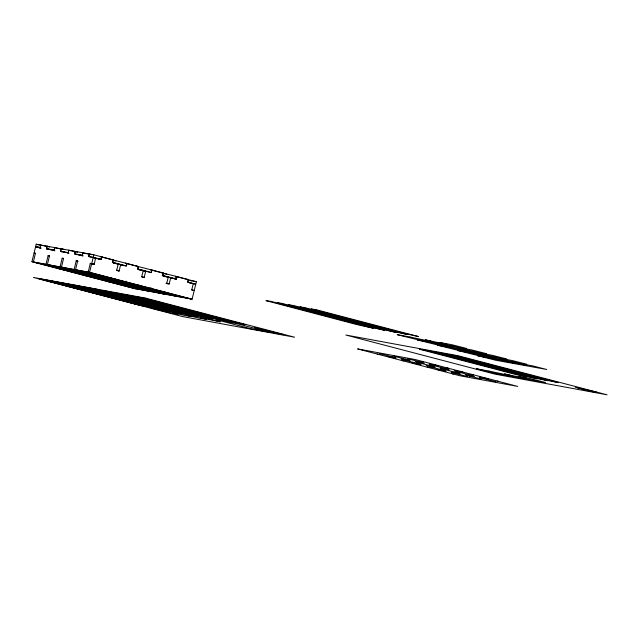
<?xml version="1.0" encoding="UTF-8"?>
<svg xmlns="http://www.w3.org/2000/svg" width="639" height="639" viewBox="0 0 639 639"><rect width="100%" height="100%" fill="white"/><g stroke="black" fill="none" stroke-linecap="round" stroke-linejoin="round"><path stroke-width="0.96" d="M191.892 283.428L193.274 283.684L191.732 290.002L194.184 290.641L192.099 299.204L134.478 288.58L31.95 261.694L34.035 253.14L35.417 253.395M40.768 245.041L40.129 247.66L35.576 246.822L34.083 252.948L35.464 253.204L33.332 261.95L135.851 288.836M40.912 248.02L35.624 246.63L36.215 244.202L93.837 254.817L101.769 256.902L101.178 259.33L99.796 259.083M48.101 249.258L46.463 248.827L47.11 246.207L49.658 246.87L44.059 245.831M48.244 249.09L46.607 248.659L47.198 246.223M54.826 247.628L54.187 250.256L46.463 248.827M62.167 251.854L60.529 251.423L61.168 248.795L63.716 249.458L58.125 248.427M62.302 251.678L60.665 251.247L61.264 248.811M68.892 250.216L68.245 252.844L60.529 251.423M75.322 251.407L74.731 253.843L82.263 255.233L82.854 252.796L85.402 253.459M178.041 296.608L75.514 269.73L77.646 260.976L76.265 260.72L74.132 269.474L176.66 296.352M82.95 252.812L82.311 255.44L74.587 254.01L75.226 251.391L77.774 252.054L72.183 251.015M89.38 253.995L88.789 256.431L101.178 259.33M92.783 263.955L94.165 264.211L90.331 263.316L88.198 272.062L190.718 298.948M31.95 261.694L89.572 272.318L91.665 263.755L90.283 263.508L94.117 264.402L95.658 258.084L92.016 257.413M91.704 263.572L93.198 257.445L101.297 259.57L101.936 256.942L113.215 259.897L112.576 262.525L126.314 266.128L126.953 263.5L138.232 266.463L137.593 269.083L151.331 272.685L151.97 270.065L163.249 273.021L162.61 275.649L176.348 279.251L176.987 276.623L188.265 279.578L187.626 282.206L195.726 284.331L194.232 290.449L191.78 289.81M93.246 257.253L93.837 254.817M113.383 259.945L112.791 262.381L126.195 265.896L126.786 263.46L111.841 259.65M108.806 279.882L108.382 281.631L121.067 283.972M111.913 278.508L111.49 280.257L124.166 282.59M117.752 270.704L119.134 270.96L120.675 264.65L117.033 263.979M122.872 282.47L122.44 284.219L135.125 286.56M125.971 281.096L125.548 282.845L138.232 285.186M138.399 266.503L137.808 268.939L151.211 272.454L151.802 270.017L136.858 266.207M133.823 286.44L133.399 288.189L146.083 290.529M136.93 285.066L136.506 286.815L149.183 289.155M143.232 270.561L141.698 276.879L144.15 277.526L145.692 271.208M147.889 289.036L147.457 290.785L160.141 293.117M150.996 287.654L150.564 289.403L163.249 291.743M163.416 273.061L162.825 275.497L176.228 279.011L176.819 276.575L161.875 272.765M161.947 291.624L161.523 293.373L174.199 295.713M166.715 283.436L168.249 277.126L165.525 276.623M175.605 276.368L174.966 278.995L176.348 279.251M188.433 279.626L187.842 282.055L195.774 284.139L196.365 281.703L186.892 279.323M85.314 253.435L91.84 254.642L89.292 253.979L88.653 256.606L93.198 257.445M101.936 256.942L100.387 256.646L112.001 259.69M35.624 246.63L40.081 247.453M46.607 248.659L54.139 250.049L54.73 247.612L57.286 248.275M60.665 251.247L68.205 252.637L68.796 250.2L71.344 250.863M126.953 263.5L125.412 263.204L137.018 266.247M38.939 247.636L40.76 247.972M49.89 249.649L51.815 250.009M63.948 252.245L65.881 252.597M78.006 254.833L82.838 255.728M101.297 259.57L97.096 258.571M151.97 270.065L150.429 269.762L162.034 272.813M176.987 276.623L175.445 276.328L187.051 279.371M138.687 269.722L142.321 270.393M141.139 270.369L144.781 271.04M190.007 280.529L191.812 280.864L190.174 280.433M192.722 281.032L196.365 281.703M167.977 277.262L170.709 277.765L169.167 284.083L166.196 283.213M174.846 278.756L176.228 279.011M48.101 255.728L49.475 255.983M62.159 258.324L63.541 258.579M77.599 261.167L76.217 260.912L77.854 261.343M117.8 270.521L119.181 270.776L116.721 270.129M281.607 303.964L282.893 304.204M315.514 310.219L316.8 310.458M306.624 310.53L307.91 310.762M340.531 316.776L341.817 317.016M35.784 262.597L48.468 264.929M49.85 265.185L62.526 267.525M63.908 267.781L76.592 270.113M77.966 270.369L90.65 272.709M331.641 317.088L332.927 317.327M365.548 323.334L366.834 323.574M58.349 268.508L71.025 270.848M72.407 271.104L85.091 273.444M86.473 273.692L99.149 276.032M100.531 276.288L113.215 278.62M60.801 269.155L73.485 271.495M74.867 271.751L87.543 274.083M88.925 274.339L101.609 276.679M102.983 276.927L115.667 279.267M356.658 323.646L357.944 323.885M390.565 329.9L391.851 330.131M83.366 275.074L96.042 277.406M97.424 277.661L110.108 280.002M85.818 275.713L98.502 278.053M99.884 278.308L112.56 280.641M113.942 280.896L126.626 283.237M128 283.492L140.684 285.825M110.835 282.278L123.519 284.611M124.901 284.866L137.577 287.207M138.959 287.462L151.643 289.794M153.025 290.05L165.701 292.39M175.581 295.969L188.265 298.301M119.613 294.244L120.899 294.475M144.63 300.801L145.916 301.041M169.647 307.359L170.933 307.599M194.663 313.917L195.949 314.156M380.948 353.838L379.566 353.583L392.562 356.882L391.18 356.626M395.006 356.426L393.632 356.171L406.62 359.469L405.238 359.214M409.072 359.022L407.69 358.767L420.686 362.065L419.304 361.81M421.916 361.402L423.298 361.65M377.122 354.038L378.496 354.286M405.965 360.396L404.583 360.14L417.579 363.439L416.197 363.184M420.023 362.984L418.649 362.736L431.637 366.035L430.263 365.78M434.089 365.58L432.707 365.324L445.702 368.623L444.321 368.368M446.933 367.96L448.314 368.216M402.139 360.596L403.513 360.851M430.982 366.954L429.6 366.698L442.595 369.997L441.214 369.749M445.04 369.55L443.666 369.294L456.653 372.593L455.28 372.337M459.106 372.138L457.724 371.882L470.719 375.181L469.338 374.933M471.949 374.518L473.331 374.773M427.156 367.153L428.537 367.409M455.998 373.511L454.617 373.264L467.612 376.563L466.23 376.307M470.064 376.107L468.683 375.852L481.67 379.151L480.296 378.895M484.122 378.695L482.741 378.448L495.736 381.747L494.354 381.491M496.966 381.076L498.348 381.331M452.172 373.711L453.554 373.967M114.309 260.544L116.034 260.984M164.343 273.66L166.891 274.323M113.806 262.988L115.443 263.42M119.293 264.394L122.113 265.129M138.096 269.323L141.858 270.313M162.17 275.641L166.875 276.871M169.327 277.51L173.089 278.5M189.072 282.694L190.949 283.181M115.308 263.595L113.67 263.164L118.215 264.003L116.681 270.321L119.134 270.96M81.153 255.488L83.038 255.983M40.672 245.017L43.22 245.68M36.215 244.202L41.503 245.584M67.095 252.9L68.972 253.387M53.029 250.304L54.914 250.8M35.576 246.822L38.028 247.469M38.971 247.716L40.848 248.204M141.746 276.687L144.198 277.334M166.763 283.253L169.215 283.892M90.331 263.316L94.117 264.402M166.148 283.397L167.785 283.828M76.265 260.72L77.902 261.151M89.572 272.318L192.099 299.204M163.975 294.02L61.456 267.134L63.588 258.388L62.207 258.132L60.074 266.878L162.594 293.764M149.917 291.424L47.39 264.546L49.523 255.792L48.141 255.536L46.008 264.29L148.536 291.176M597.393 392.522L590.013 391.212L575.691 387.29L597.393 392.522M594.19 391.779L583.87 389.399L594.19 391.779M258.196 328.694L271.24 332.224L283.556 334.716L254.785 327.591L264.027 329.94L258.196 328.694M263.468 329.932L262.869 329.844L275.808 333.031L263.468 329.932M270.792 301.344L265.952 300.642L356.642 324.524L373.312 328.23L270.792 301.344M282.087 303.429L277.254 302.726L367.944 326.609L384.614 330.307L282.087 303.429M293.389 305.506L288.556 304.811L379.239 328.686L395.916 332.392L293.389 305.506M304.691 307.591L299.859 306.896L390.541 330.77L407.219 334.477L304.691 307.591M315.993 309.675L311.161 308.972L401.843 332.855L418.521 336.561L315.993 309.675M409.942 337.001L397.266 334.668L415.693 339.253L466.478 348.431L452.124 344.78L439.448 342.44L447.076 344.445L445.695 344.189L425.382 339.852L433.018 341.849L431.637 341.593L409.942 337.001M430.015 342.264L417.339 339.932L435.766 344.517L486.551 353.694L472.197 350.044L459.521 347.704L467.149 349.709L458.139 347.448L445.455 345.116L453.091 347.113L451.709 346.857L431.397 342.52L439.025 344.525L437.651 344.269L430.015 342.264M450.088 347.528L437.411 345.196L455.839 349.781L506.631 358.958L492.278 355.308L479.593 352.968L487.222 354.972L465.535 350.38L473.164 352.377L471.782 352.121L451.469 347.784L459.106 349.789L457.724 349.533L450.088 347.528M470.16 352.792L457.484 350.46L475.919 355.044L526.704 364.222L512.35 360.572L499.666 358.231L507.294 360.236L498.284 357.976L485.608 355.643L493.236 357.64L491.854 357.385L471.542 353.047L479.178 355.052L477.796 354.797L470.16 352.792M490.241 358.056L477.557 355.723L495.992 360.308L546.776 369.486L532.423 365.835L519.739 363.495L527.375 365.5L505.681 360.907L513.309 362.904L511.927 362.648L490.241 358.056M145.301 298.062L33.404 277.438L182.714 316.593L294.611 337.216L145.301 298.062M457.74 355.651L345.851 335.028L495.153 374.174L607.05 394.798L457.74 355.651M95.69 289.155L38.068 278.532L140.588 305.418L198.21 316.041L95.69 289.155M108.926 291.64L104.085 290.937L194.775 314.819L211.445 318.526L108.926 291.64M120.092 293.7L115.26 292.997L205.942 316.88L222.62 320.578L120.092 293.7M131.267 295.761L126.426 295.058L217.116 318.941L233.786 322.639L131.267 295.761M142.433 297.814L137.601 297.119L228.283 320.994L244.961 324.7L142.433 297.814M53.868 281.575L40.553 279.115L64.243 285.329L77.559 287.782L53.868 281.575M68.038 284.187L54.722 281.727L78.413 287.941L91.728 290.394L68.038 284.187M82.215 286.799L68.9 284.339L92.591 290.553L105.906 293.005L82.215 286.799M96.385 289.411L83.07 286.951L106.761 293.165L120.076 295.617L96.385 289.411M424.368 349.948L419.527 349.253L517.143 374.845L526.887 376.834L424.368 349.948M434.847 351.881L430.007 351.178L527.622 376.778L537.367 378.767L434.847 351.881M445.327 353.814L440.487 353.111L538.102 378.711L547.847 380.7L445.327 353.814M455.807 355.747L450.966 355.044L548.581 380.644L558.326 382.633L455.807 355.747M79.084 288.181L65.769 285.729L89.46 291.943L102.775 294.395L79.084 288.181M93.254 290.793L79.939 288.341L103.63 294.555L116.945 297.007L93.254 290.793M107.432 293.405L94.117 290.953L117.808 297.167L131.123 299.619L107.432 293.405M121.602 296.025L108.287 293.565L131.977 299.779L145.293 302.231L121.602 296.025M104.301 294.795L90.986 292.342L114.677 298.557L127.992 301.009L104.301 294.795M118.471 297.407L105.155 294.954L128.846 301.169L142.162 303.621L118.471 297.407M132.648 300.018L119.333 297.566L143.024 303.781L156.339 306.233L132.648 300.018M146.818 302.63L133.503 300.178L157.194 306.393L170.509 308.845L146.818 302.63M129.517 301.408L116.202 298.956L139.893 305.162L153.208 307.623L129.517 301.408M143.687 304.02L130.372 301.568L154.063 307.782L167.378 310.234L143.687 304.02M157.865 306.632L144.55 304.18L168.241 310.394L181.556 312.846L157.865 306.632M172.035 309.244L158.72 306.792L182.411 313.006L195.726 315.458L172.035 309.244M236.43 323.534L217.779 320.099L250.959 328.797L269.61 332.232L236.43 323.534M208.673 318.693L151.052 308.07L170.861 312.91L178.081 314.061L172.578 312.623L184.919 315.506L192.147 316.656L186.636 315.211L198.985 318.094L206.205 319.244L200.694 317.807L220.263 321.84L208.673 318.693M489.003 371.075L476.327 368.735L494.754 373.32L545.538 382.505L531.185 378.847L518.509 376.507L526.137 378.512L524.755 378.256L504.443 373.919L512.079 375.916L510.697 375.668L489.003 371.075M362.033 349.733L357.576 348.91L460.104 375.796L517.726 386.411L415.198 359.533L362.033 349.733M393.576 357.497L387.05 356.29L396.036 358.136L393.576 357.497M407.642 360.084L401.108 358.886L410.094 360.731L407.642 360.084M421.7 362.68L415.174 361.474L424.152 363.319L421.7 362.68M435.758 365.268L429.232 364.07L438.218 365.915L435.758 365.268M418.593 364.054L412.067 362.848L421.053 364.701L418.593 364.054M432.659 366.642L426.133 365.444L435.111 367.289L432.659 366.642M446.717 369.238L440.191 368.032L449.169 369.885L446.717 369.238M460.775 371.826L454.249 370.628L463.235 372.473L460.775 371.826M443.61 370.612L437.084 369.414L446.07 371.259L443.61 370.612M457.676 373.208L451.15 372.002L460.128 373.847L457.676 373.208M471.734 375.796L465.208 374.598L474.194 376.443L471.734 375.796M485.8 378.392L479.266 377.186L488.252 379.031L485.8 378.392"/></g></svg>
